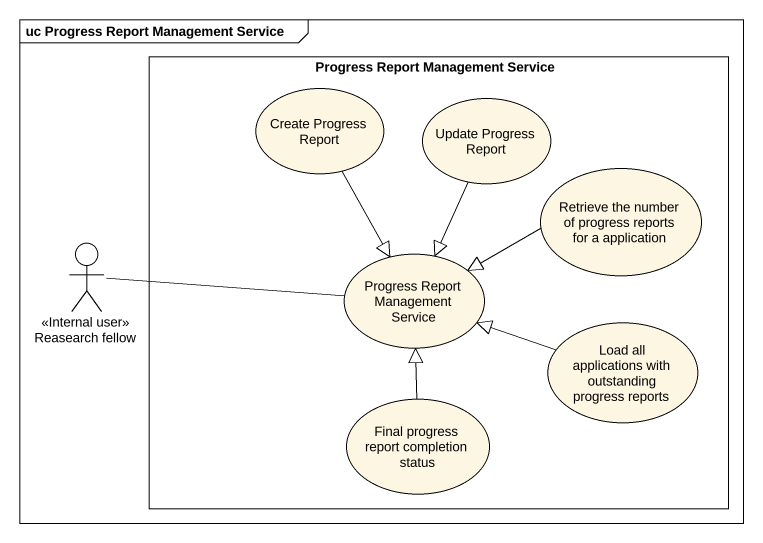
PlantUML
@startuml
mainframe uc Progress Report Management Service
rectangle "Progress Report Management Service" as Progress_Report_Management {
  usecase "Create Progress Report" as Create_Progress_Report
  usecase "Update Progress Report" as Update_Progress_Report
  usecase "Retrieve the number of progress reports for a application" as Retrieve_the_number_of
  usecase "Progress Report Management Service" as Progress_Report_Management_2
  usecase "Load all applications with outstanding progress reports" as Load_all_applications_with
  usecase "Final progress report completion status" as Final_progress_report
}
actor "Reasearch fellow" as Reasearch_fellow <<Internal user>>
Create_Progress_Report --|> Progress_Report_Management_2
Update_Progress_Report --|> Progress_Report_Management_2
Retrieve_the_number_of -left-|> Progress_Report_Management_2
Reasearch_fellow -right- Progress_Report_Management_2
Load_all_applications_with -left-|> Progress_Report_Management_2
Final_progress_report -up-|> Progress_Report_Management_2
@enduml
